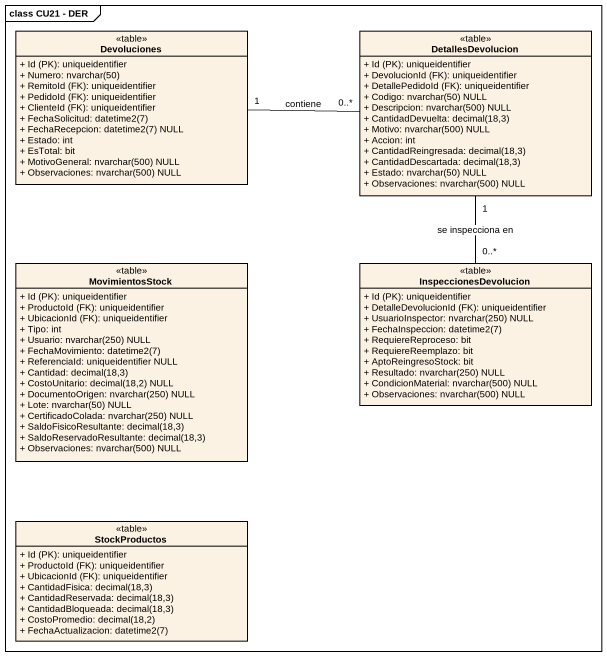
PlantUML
@startuml
mainframe class CU21 - DER
hide circle
hide empty members
skinparam classAttributeIconSize 0
class Devoluciones <<table>> {
  {field} + Id (PK): uniqueidentifier
  {field} + Numero: nvarchar(50)
  {field} + RemitoId (FK): uniqueidentifier
  {field} + PedidoId (FK): uniqueidentifier
  {field} + ClienteId (FK): uniqueidentifier
  {field} + FechaSolicitud: datetime2(7)
  {field} + FechaRecepcion: datetime2(7) NULL
  + Estado: int
  + EsTotal: bit
  {field} + MotivoGeneral: nvarchar(500) NULL
  {field} + Observaciones: nvarchar(500) NULL
}
class DetallesDevolucion <<table>> {
  {field} + Id (PK): uniqueidentifier
  {field} + DevolucionId (FK): uniqueidentifier
  {field} + DetallePedidoId (FK): uniqueidentifier
  {field} + Codigo: nvarchar(50) NULL
  {field} + Descripcion: nvarchar(500) NULL
  {field} + CantidadDevuelta: decimal(18,3)
  {field} + Motivo: nvarchar(500) NULL
  + Accion: int
  {field} + CantidadReingresada: decimal(18,3)
  {field} + CantidadDescartada: decimal(18,3)
  {field} + Estado: nvarchar(50) NULL
  {field} + Observaciones: nvarchar(500) NULL
}
class MovimientosStock <<table>> {
  {field} + Id (PK): uniqueidentifier
  {field} + ProductoId (FK): uniqueidentifier
  {field} + UbicacionId (FK): uniqueidentifier
  + Tipo: int
  {field} + Usuario: nvarchar(250) NULL
  {field} + FechaMovimiento: datetime2(7)
  + ReferenciaId: uniqueidentifier NULL
  {field} + Cantidad: decimal(18,3)
  {field} + CostoUnitario: decimal(18,2) NULL
  {field} + DocumentoOrigen: nvarchar(250) NULL
  {field} + Lote: nvarchar(50) NULL
  {field} + CertificadoColada: nvarchar(250) NULL
  {field} + SaldoFisicoResultante: decimal(18,3)
  {field} + SaldoReservadoResultante: decimal(18,3)
  {field} + Observaciones: nvarchar(500) NULL
}
class InspeccionesDevolucion <<table>> {
  {field} + Id (PK): uniqueidentifier
  {field} + DetalleDevolucionId (FK): uniqueidentifier
  {field} + UsuarioInspector: nvarchar(250) NULL
  {field} + FechaInspeccion: datetime2(7)
  + RequiereReproceso: bit
  + RequiereReemplazo: bit
  + AptoReingresoStock: bit
  {field} + Resultado: nvarchar(250) NULL
  {field} + CondicionMaterial: nvarchar(500) NULL
  {field} + Observaciones: nvarchar(500) NULL
}
class StockProductos <<table>> {
  {field} + Id (PK): uniqueidentifier
  {field} + ProductoId (FK): uniqueidentifier
  {field} + UbicacionId (FK): uniqueidentifier
  {field} + CantidadFisica: decimal(18,3)
  {field} + CantidadReservada: decimal(18,3)
  {field} + CantidadBloqueada: decimal(18,3)
  {field} + CostoPromedio: decimal(18,2)
  {field} + FechaActualizacion: datetime2(7)
}
DetallesDevolucion "0..*" -left- "1" Devoluciones : contiene
InspeccionesDevolucion "0..*" -up- "1" DetallesDevolucion : se inspecciona en
@enduml
